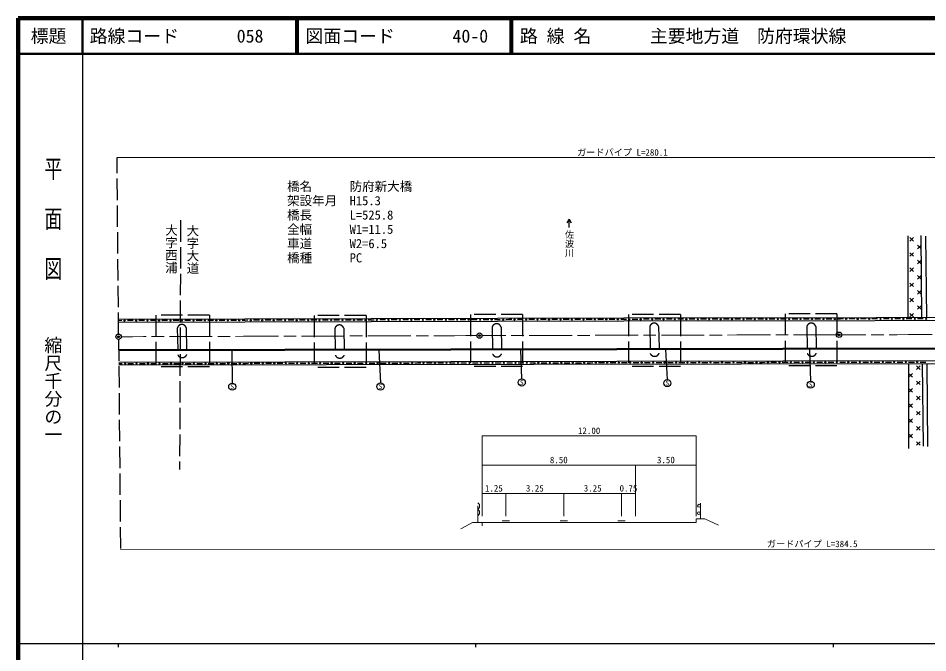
# Model space of a CAD drawing. Units: millimetres, scale not verified. Extents: x 40000 to 680000, y 20000 to 380000.
# Drawn here: x 40000 to 294511, y 202409 to 380000 of the extents above; entities that cross this region are included whole.
import ezdxf
from ezdxf.enums import TextEntityAlignment as Align

# ---------------------------------------------------------------- set-up
doc = ezdxf.new("R2010")
doc.units = ezdxf.units.MM
doc.header["$LTSCALE"] = 1000
doc.header["$PDMODE"] = 32
doc.header["$PDSIZE"] = 500
doc.linetypes.add('CHAIN', pattern=[18.5, 12, -1.5, 3.5, -1.5])
doc.linetypes.add('DASHED', pattern=[7.5, 6, -1.5])
for name, color, linetype, lineweight in [('M-BGD', 7, 'Continuous', 25), ('M-BGD-EXST', 7, 'Continuous', 25), ('M-BMK', 2, 'CHAIN', 13), ('M-BMK-SRVR', 3, 'Continuous', 25), ('M-STR-HTXT', 7, 'Continuous', 13), ('M-STR-STR1', 1, 'Continuous', 25), ('M-TTL', 2, 'Continuous', 140), ('M-TTL-BAND', 7, 'Continuous', 25), ('M-TTL-LINE', 7, 'Continuous', 50)]:
    doc.layers.add(name, color=color, linetype=linetype, lineweight=lineweight)
for name, color, linetype in [('M-BMK-HTXT', 7, 'Continuous'), ('M-OTRS', 6, 'Continuous'), ('M-TTL-TXT', 7, 'Continuous')]:
    doc.layers.add(name, color=color, linetype=linetype)
doc.styles.add('@ＭＳ ゴシック', font='')
doc.styles.add('ＭＳ ゴシック', font='')
doc.styles.get('@ＭＳ ゴシック').set_extended_font_data('@MS Gothic')
doc.styles.get('ＭＳ ゴシック').set_extended_font_data('MS Gothic')

msp = doc.modelspace()

# ---------------------------------------------------------------- linework, layer by layer
at = {"layer": 'M-BGD', "linetype": 'DASHED'}
for p, q in [((68087, 291612), (67657, 340972)), ((85451, 323461), (85143, 253746)), ((93494, 296891), (78494, 296891)), ((78494, 296891), (78494, 282391)), ((93494, 296891), (93494, 282391)), ((122838, 296775), (122838, 282275)), ((137338, 296775), (122838, 296775)), ((137338, 296775), (137338, 282275)), ((166599, 297062), (166599, 282562)), ((181099, 297062), (166599, 297062)), ((181099, 297062), (181099, 282562)), ((210803, 297057), (210803, 282557)), ((225303, 297057), (210803, 297057)), ((225303, 297057), (225303, 282557)), ((254588, 297258), (254588, 282758)), ((269088, 297258), (254588, 297258)), ((269088, 297258), (269088, 282758)), ((84521, 293302), (84659, 285803)), ((87021, 293348), (87159, 285849)), ((128602, 293165), (128740, 285666)), ((131102, 293211), (131240, 285712)), ((172600, 293504), (172738, 286005)), ((175100, 293550), (175238, 286051)), ((216698, 293668), (216836, 286169)), ((219197, 293714), (219335, 286215)), ((260648, 293671), (260786, 286173)), ((263148, 293717), (263286, 286219)), ((68100, 290112), (68612, 231352)), ((181099, 282562), (166599, 282562)), ((225303, 282557), (210803, 282557)), ((269088, 282758), (254588, 282758)), ((93494, 282391), (78494, 282391)), ((137338, 282275), (122838, 282275))]:
    msp.add_line(p, q, dxfattribs=at)
at = {"layer": 'M-BGD'}
for p, q in [((288903, 319130), (288942, 296253)), ((290485, 318620), (289485, 317620)), ((289485, 318620), (290485, 317620)), ((292530, 319172), (292761, 296257)), ((293879, 318961), (294108, 296259)), ((292607, 316499), (291607, 315499)), ((291607, 316499), (292607, 315499)), ((290485, 314378), (289485, 313378)), ((289485, 314378), (290485, 313378)), ((292607, 312256), (291607, 311256)), ((291607, 312256), (292607, 311256)), ((290485, 310135), (289485, 309135)), ((289485, 310135), (290485, 309135)), ((292607, 308014), (291607, 307014)), ((291607, 308014), (292607, 307014)), ((290485, 305892), (289485, 304892)), ((289485, 305892), (290485, 304892)), ((292607, 303771), (291607, 302771)), ((291607, 303771), (292607, 302771)), ((290485, 301650), (289485, 300650)), ((289485, 301650), (290485, 300650)), ((292607, 299528), (291607, 298528)), ((291607, 299528), (292607, 298528)), ((68965, 295357), (68054, 295355)), ((71372, 295364), (70570, 295362)), ((72174, 295366), (71372, 295364)), ((74581, 295372), (73779, 295370)), ((75384, 295374), (74581, 295372)), ((77791, 295380), (76989, 295378)), ((78593, 295382), (77791, 295380)), ((81000, 295388), (80198, 295386)), ((81803, 295391), (81000, 295388)), ((84210, 295397), (83408, 295395)), ((85012, 295399), (84210, 295397)), ((87419, 295405), (86617, 295403)), ((88222, 295407), (87419, 295405)), ((90629, 295413), (89827, 295411)), ((91431, 295415), (90629, 295413)), ((93838, 295422), (93036, 295420)), ((94641, 295424), (93838, 295422)), ((97048, 295430), (96246, 295428)), ((97850, 295432), (97048, 295430)), ((100257, 295438), (99455, 295436)), ((101060, 295440), (100257, 295438)), ((103467, 295447), (102665, 295445)), ((104269, 295449), (103467, 295447)), ((106676, 295455), (105874, 295453)), ((107479, 295457), (106676, 295455)), ((109886, 295463), (109084, 295461)), ((110688, 295465), (109886, 295463)), ((113095, 295471), (112293, 295469)), ((113898, 295474), (113095, 295471)), ((116305, 295480), (115503, 295478)), ((117107, 295482), (116305, 295480)), ((119514, 295488), (118712, 295486)), ((120317, 295490), (119514, 295488)), ((122724, 295496), (121922, 295494)), ((123526, 295498), (122724, 295496)), ((125933, 295505), (125131, 295503)), ((126736, 295507), (125933, 295505)), ((129143, 295513), (128341, 295511)), ((129945, 295515), (129143, 295513)), ((132352, 295521), (131550, 295519)), ((133155, 295523), (132352, 295521)), ((135562, 295530), (134760, 295527)), ((136364, 295532), (135562, 295530)), ((138771, 295538), (137969, 295536)), ((139574, 295540), (138771, 295538)), ((141981, 295546), (141179, 295544)), ((142783, 295548), (141981, 295546)), ((145190, 295554), (144388, 295552)), ((145993, 295557), (145190, 295554)), ((148400, 295563), (147598, 295561)), ((149202, 295565), (148400, 295563)), ((151609, 295571), (150807, 295569)), ((152412, 295573), (151609, 295571)), ((154819, 295579), (154017, 295577)), ((155621, 295581), (154819, 295579)), ((158028, 295588), (157226, 295586)), ((158831, 295590), (158028, 295588)), ((161238, 295596), (160436, 295594)), ((162040, 295598), (161238, 295596)), ((164447, 295604), (163645, 295602)), ((165250, 295606), (164447, 295604)), ((167657, 295613), (166855, 295610)), ((168459, 295615), (167657, 295613)), ((170866, 295621), (170064, 295619)), ((171669, 295623), (170866, 295621)), ((174076, 295629), (173274, 295627)), ((174878, 295631), (174076, 295629)), ((177285, 295637), (176483, 295635)), ((178088, 295639), (177285, 295637)), ((180495, 295646), (179693, 295644)), ((181297, 295648), (180495, 295646)), ((183704, 295654), (182902, 295652)), ((184507, 295656), (183704, 295654)), ((186914, 295662), (186112, 295660)), ((187716, 295664), (186914, 295662)), ((190123, 295671), (189321, 295669)), ((190926, 295673), (190123, 295671)), ((193333, 295679), (192530, 295677)), ((194135, 295681), (193333, 295679)), ((196542, 295687), (195740, 295685)), ((197345, 295689), (196542, 295687)), ((199752, 295695), (198949, 295693)), ((200554, 295698), (199752, 295695)), ((202961, 295704), (202159, 295702)), ((203764, 295706), (202961, 295704)), ((206171, 295712), (205368, 295710)), ((206973, 295714), (206171, 295712)), ((209380, 295720), (208578, 295718)), ((210179, 295722), (209380, 295720)), ((212576, 295726), (211777, 295724)), ((213375, 295727), (212576, 295726)), ((215771, 295731), (214972, 295730)), ((216570, 295732), (215771, 295731)), ((218966, 295736), (218168, 295735)), ((219765, 295738), (218966, 295736)), ((222162, 295742), (221363, 295740)), ((222961, 295743), (222162, 295742)), ((225357, 295747), (224558, 295746)), ((226156, 295748), (225357, 295747)), ((228552, 295752), (227754, 295751)), ((229351, 295754), (228552, 295752)), ((231748, 295757), (230949, 295756)), ((232547, 295759), (231748, 295757)), ((234943, 295763), (234144, 295761)), ((235742, 295764), (234943, 295763)), ((238138, 295768), (237340, 295767)), ((238937, 295769), (238138, 295768)), ((241334, 295773), (240535, 295772)), ((242133, 295775), (241334, 295773)), ((244529, 295779), (243730, 295777)), ((245328, 295780), (244529, 295779)), ((247724, 295784), (246926, 295783)), ((248523, 295785), (247724, 295784)), ((250920, 295789), (250121, 295788)), ((251719, 295791), (250920, 295789)), ((254115, 295795), (253316, 295793)), ((254914, 295796), (254115, 295795)), ((257310, 295800), (256512, 295799)), ((258109, 295801), (257310, 295800)), ((260506, 295805), (259707, 295804)), ((261305, 295807), (260506, 295805)), ((263701, 295810), (262902, 295809)), ((264500, 295812), (263701, 295810)), ((266896, 295816), (266097, 295814)), ((267695, 295817), (266896, 295816)), ((270092, 295821), (269293, 295820)), ((270890, 295822), (270092, 295821)), ((273287, 295826), (272488, 295825)), ((274086, 295828), (273287, 295826)), ((276482, 295832), (275683, 295830)), ((277281, 295833), (276482, 295832)), ((279678, 295837), (278879, 295836)), ((280476, 295838), (279678, 295837)), ((282873, 295842), (282074, 295841)), ((283672, 295844), (282873, 295842)), ((286068, 295848), (285269, 295846)), ((286867, 295849), (286068, 295848)), ((289264, 295853), (288465, 295852)), ((290062, 295854), (289264, 295853)), ((290485, 297407), (289485, 296407)), ((289485, 297407), (290485, 296407)), ((292459, 295858), (291660, 295857)), ((293258, 295860), (292459, 295858)), ((68125, 287272), (350131, 287853)), ((68127, 286972), (350131, 287553)), ((68155, 283778), (350176, 284306)), ((68159, 283347), (69096, 283349)), ((70702, 283352), (71505, 283353)), ((71505, 283353), (72308, 283355)), ((73914, 283358), (74717, 283360)), ((74717, 283360), (75520, 283361)), ((77126, 283364), (77929, 283366)), ((77929, 283366), (78732, 283367)), ((80338, 283370), (81142, 283372)), ((81142, 283372), (81945, 283373)), ((83551, 283377), (84354, 283378)), ((84354, 283378), (85157, 283380)), ((86763, 283383), (87566, 283384)), ((87566, 283384), (88369, 283386)), ((89975, 283389), (90778, 283391)), ((90778, 283391), (91581, 283392)), ((93188, 283395), (93991, 283397)), ((93991, 283397), (94794, 283398)), ((96400, 283401), (97203, 283403)), ((97203, 283403), (98006, 283405)), ((99612, 283408), (100415, 283409)), ((100415, 283409), (101218, 283411)), ((102824, 283414), (103628, 283415)), ((103628, 283415), (104431, 283417)), ((106037, 283420), (106840, 283422)), ((106840, 283422), (107643, 283423)), ((109249, 283426), (110052, 283428)), ((110052, 283428), (110855, 283429)), ((112461, 283432), (113264, 283434)), ((113264, 283434), (114067, 283436)), ((115674, 283439), (116477, 283440)), ((116477, 283440), (117280, 283442)), ((118886, 283445), (119689, 283446)), ((119689, 283446), (120492, 283448)), ((122098, 283451), (122901, 283453)), ((122901, 283453), (123704, 283454)), ((125310, 283457), (126113, 283459)), ((126113, 283459), (126917, 283460)), ((128523, 283464), (129326, 283465)), ((129326, 283465), (130129, 283467)), ((131735, 283470), (132538, 283471)), ((132538, 283471), (133341, 283473)), ((134947, 283476), (135750, 283477)), ((135750, 283477), (136553, 283479)), ((138160, 283482), (138963, 283484)), ((138963, 283484), (139766, 283485)), ((141372, 283488), (142175, 283490)), ((142175, 283490), (142978, 283491)), ((144584, 283495), (145387, 283496)), ((145387, 283496), (146190, 283498)), ((147796, 283501), (148599, 283502)), ((148599, 283502), (149402, 283504)), ((151009, 283507), (151812, 283509)), ((151812, 283509), (152615, 283510)), ((154221, 283513), (155024, 283515)), ((155024, 283515), (155827, 283516)), ((157433, 283519), (158236, 283521)), ((158236, 283521), (159039, 283522)), ((160645, 283526), (161449, 283527)), ((161449, 283527), (162252, 283529)), ((163858, 283532), (164661, 283533)), ((164661, 283533), (165464, 283535)), ((167070, 283538), (167873, 283540)), ((167873, 283540), (168676, 283541)), ((170282, 283544), (171085, 283546)), ((171085, 283546), (171888, 283547)), ((173495, 283550), (174298, 283552)), ((174298, 283552), (175101, 283554)), ((176707, 283557), (177510, 283558)), ((177510, 283558), (178313, 283560)), ((179919, 283563), (180722, 283564)), ((180722, 283564), (181525, 283566)), ((183131, 283569), (183934, 283571)), ((183934, 283571), (184738, 283572)), ((186344, 283575), (187147, 283577)), ((187147, 283577), (187950, 283578)), ((189556, 283581), (190359, 283583)), ((190359, 283583), (191162, 283585)), ((192768, 283588), (193571, 283589)), ((193571, 283589), (194374, 283591)), ((195981, 283594), (196784, 283595)), ((196784, 283595), (197587, 283597)), ((199193, 283600), (199996, 283602)), ((199996, 283602), (200799, 283603)), ((202405, 283606), (203208, 283608)), ((203208, 283608), (204011, 283609)), ((205617, 283613), (206420, 283614)), ((206420, 283614), (207223, 283616)), ((208830, 283619), (209633, 283620)), ((209633, 283620), (210436, 283622)), ((212042, 283625), (212845, 283626)), ((212845, 283626), (213648, 283628)), ((215254, 283631), (216057, 283633)), ((216057, 283633), (216860, 283634)), ((218466, 283637), (219270, 283639)), ((219270, 283639), (220073, 283640)), ((221679, 283644), (222482, 283645)), ((222482, 283645), (223285, 283647)), ((224891, 283650), (225694, 283651)), ((225694, 283651), (226497, 283653)), ((228103, 283656), (228906, 283658)), ((228906, 283658), (229709, 283659)), ((231316, 283662), (232119, 283664)), ((232119, 283664), (232922, 283665)), ((234528, 283668), (235331, 283670)), ((235331, 283670), (236134, 283671)), ((237740, 283675), (238543, 283676)), ((238543, 283676), (239346, 283678)), ((240952, 283681), (241755, 283682)), ((241755, 283682), (242559, 283684)), ((244165, 283687), (244968, 283689)), ((244968, 283689), (245771, 283690)), ((247377, 283693), (248180, 283695)), ((248180, 283695), (248983, 283696)), ((250589, 283699), (251392, 283701)), ((251392, 283701), (252195, 283703)), ((253802, 283706), (254605, 283707)), ((254605, 283707), (255408, 283709)), ((257014, 283712), (257817, 283713)), ((257817, 283713), (258620, 283715)), ((260226, 283718), (261029, 283720)), ((261029, 283720), (261832, 283721)), ((263438, 283724), (264241, 283726)), ((264241, 283726), (265044, 283727)), ((266651, 283730), (267454, 283732)), ((267454, 283732), (268257, 283734)), ((269863, 283737), (270666, 283738)), ((270666, 283738), (271469, 283740)), ((273075, 283743), (273878, 283744)), ((273878, 283744), (274681, 283746)), ((276287, 283749), (277091, 283751)), ((277091, 283751), (277894, 283752)), ((279500, 283755), (280303, 283757)), ((280303, 283757), (281106, 283758)), ((282712, 283762), (283515, 283763)), ((283515, 283763), (284318, 283765)), ((285924, 283768), (286727, 283769)), ((286727, 283769), (287530, 283771)), ((289131, 283392), (289089, 259588)), ((289137, 283774), (289940, 283775)), ((289940, 283775), (290743, 283777)), ((292390, 282698), (291390, 281698)), ((291390, 282698), (292390, 281698)), ((292349, 283780), (293152, 283782)), ((292922, 283399), (293236, 260248)), ((293152, 283782), (293955, 283783)), ((294277, 283401), (294445, 260108)), ((290268, 280577), (289414, 279723)), ((289416, 280430), (290268, 279577)), ((292390, 278456), (291390, 277456)), ((291390, 278456), (292390, 277456)), ((290268, 276334), (289407, 275473)), ((289408, 276195), (290268, 275334)), ((292390, 274213), (291390, 273213)), ((291390, 274213), (292390, 273213)), ((290268, 272092), (289399, 271223)), ((289400, 271960), (290268, 271092)), ((292390, 269971), (291390, 268971)), ((291390, 269971), (292390, 268971)), ((290268, 267849), (289391, 266972)), ((289393, 267725), (290268, 266849)), ((292390, 265728), (291390, 264728)), ((291390, 265728), (292390, 264728)), ((290268, 263607), (289384, 262722)), ((289385, 263490), (290268, 262607)), ((292390, 261485), (291390, 260485)), ((291390, 261485), (292390, 260485))]:
    msp.add_line(p, q, dxfattribs=at)
msp.add_lwpolyline([(68058, 294963), (209431, 295354), (350032, 295529)], dxfattribs=at)
for centre in [(69767, 295359), (72977, 295368), (76186, 295376), (79396, 295384), (82605, 295393), (85815, 295401), (89024, 295409), (92234, 295418), (95443, 295426), (98653, 295434), (101862, 295442), (105072, 295451), (108281, 295459), (111491, 295467), (114700, 295476), (117910, 295484), (121119, 295492), (124329, 295501), (127538, 295509), (130748, 295517), (133957, 295525), (137167, 295534), (140376, 295542), (143586, 295550), (146795, 295559), (150005, 295567), (153214, 295575), (156424, 295583), (159633, 295592), (162843, 295600), (166052, 295608), (169262, 295617), (172471, 295625), (175681, 295633), (178890, 295642), (182100, 295650), (185309, 295658), (188519, 295666), (191728, 295675), (194938, 295683), (198147, 295691), (201357, 295700), (204566, 295708), (207776, 295716), (210978, 295723), (214173, 295728), (217369, 295734), (220564, 295739), (223759, 295744), (226955, 295750), (230150, 295755), (233345, 295760), (236541, 295765), (239736, 295771), (242931, 295776), (246127, 295781), (249322, 295787), (252517, 295792), (255713, 295797), (258908, 295803), (262103, 295808), (265299, 295813), (268494, 295818), (271689, 295824), (274885, 295829), (278080, 295834), (281275, 295840), (284471, 295845), (287666, 295850), (290861, 295856), (294057, 295861), (69899, 283350), (73111, 283356), (76323, 283363), (79535, 283369), (82748, 283375), (85960, 283381), (89172, 283387), (92385, 283394), (95597, 283400), (98809, 283406), (102021, 283412), (105234, 283418), (108446, 283425), (111658, 283431), (114870, 283437), (118083, 283443), (121295, 283450), (124507, 283456), (127720, 283462), (130932, 283468), (134144, 283474), (137356, 283481), (140569, 283487), (143781, 283493), (146993, 283499), (150206, 283505), (153418, 283512), (156630, 283518), (159842, 283524), (163055, 283530), (166267, 283536), (169479, 283543), (172691, 283549), (175904, 283555), (179116, 283561), (182328, 283567), (185541, 283574), (188753, 283580), (191965, 283586), (195177, 283592), (198390, 283599), (201602, 283605), (204814, 283611), (208027, 283617), (211239, 283623), (214451, 283630), (217663, 283636), (220876, 283642), (224088, 283648), (227300, 283654), (230512, 283661), (233725, 283667), (236937, 283673), (240149, 283679), (243362, 283685), (246574, 283692), (249786, 283698), (252998, 283704), (256211, 283710), (259423, 283716), (262635, 283723), (265848, 283729), (269060, 283735), (272272, 283741), (275484, 283748), (278697, 283754), (281909, 283760), (285121, 283766), (288334, 283772), (291546, 283779)]:
    msp.add_circle(centre, 150, dxfattribs=at)
at = {"layer": 'M-BGD', "linetype": 'DASHED'}
for centre, radius, start, end in [((85777, 293002), 1291, 15.52202, 166.58679), ((129858, 292866), 1291, 15.52202, 166.58679), ((173856, 293205), 1291, 15.52202, 166.58679), ((217953, 293369), 1291, 15.52202, 166.58679), ((261904, 293372), 1291, 15.52202, 166.58679), ((85899, 286378), 1366, 204.88926, 337.21954), ((129980, 286241), 1366, 204.88926, 337.21954), ((173978, 286581), 1366, 204.88926, 337.21954), ((218075, 286745), 1366, 204.88926, 337.21954), ((262026, 286748), 1366, 204.88926, 337.21954)]:
    msp.add_arc(centre, radius, start, end, dxfattribs=at)
at = {"layer": 'M-BGD-EXST'}
for p, q in [((194130, 323777), (193553, 322777)), ((194130, 321413), (194130, 323777)), ((194130, 323777), (194707, 322777)), ((99796, 287037), (99889, 277881)), ((140924, 287122), (141328, 277914)), ((180577, 287203), (180858, 279059)), ((221142, 287287), (221573, 278890)), ((261366, 287370), (261712, 278453))]:
    msp.add_line(p, q, dxfattribs=at)
for centre in [(99900, 276882), (141372, 276915), (180892, 278060), (221624, 277891), (261750, 277454)]:
    msp.add_circle(centre, 1000, dxfattribs=at)
at = {"layer": 'M-BMK'}
for start, end in [(90.15475, 90.1959), (90.11312, 90.15412), (90.07145, 90.1125)]:
    msp.add_arc((542426, -138222110), 138513784, start, end, dxfattribs=at)
at = {"layer": 'M-BMK-SRVR'}
for centre in [(68094, 290862), (169077, 291171), (269699, 291406)]:
    msp.add_circle(centre, 750, dxfattribs=at)
for p in [(68094, 290862), (169077, 291171), (269699, 291406)]:
    msp.add_point(p, dxfattribs=at)
at = {"layer": 'M-OTRS'}
msp.add_point((68094, 290862), dxfattribs=at)
at = {"layer": 'M-STR-HTXT'}
for p, q in [((538760, 340972), (67657, 340972)), ((169780, 240613), (169780, 263104)), ((229728, 263104), (169780, 263104)), ((229728, 263104), (229728, 240613)), ((169780, 254916), (229728, 254916)), ((212734, 254916), (212734, 240613)), ((169780, 246988), (212734, 246988)), ((176428, 246988), (176428, 240613)), ((192687, 246988), (192687, 240613)), ((208795, 246988), (208795, 240613)), ((168562, 244378), (169062, 243878)), ((168562, 243582), (168562, 238836)), ((169062, 243078), (168562, 242578)), ((168562, 242578), (169062, 242078)), ((169062, 243878), (169062, 243078)), ((169062, 242078), (169062, 241278)), ((230906, 244239), (230906, 239896)), ((169062, 241278), (168562, 240778)), ((175428, 239300), (177428, 239300)), ((191687, 239300), (193687, 239300)), ((207795, 239300), (209795, 239300)), ((229728, 239896), (232167, 239896)), ((229728, 239896), (229728, 238836)), ((235955, 238146), (232167, 239896)), ((163894, 237142), (167098, 238836)), ((167098, 238836), (229728, 238836)), ((169780, 237924), (169780, 238836)), ((68612, 231352), (571148, 231538))]:
    msp.add_line(p, q, dxfattribs=at)
for centre in [(230470, 241505), (230503, 243559)]:
    msp.add_circle(centre, 400, dxfattribs=at)
at = {"layer": 'M-STR-STR1'}
msp.add_line((68162, 282978), (350786, 283507), dxfattribs=at)
msp.add_lwpolyline([(68051, 295763), (209427, 296154), (350622, 296329)], dxfattribs=at)
at = {"layer": 'M-TTL'}
for p, q in [((40000, 380000), (40000, 20000)), ((680000, 380000), (40000, 380000))]:
    msp.add_line(p, q, dxfattribs=at)
at = {"layer": 'M-TTL-BAND'}
for p, q in [((58000, 370000), (58000, 20000)), ((40000, 205000), (579000, 205000)), ((68000, 205000), (68000, 204000)), ((168000, 205000), (168000, 204000)), ((268000, 205000), (268000, 204000))]:
    msp.add_line(p, q, dxfattribs=at)
at = {"layer": 'M-TTL-LINE'}
for p, q in [((58000, 380000), (58000, 370000)), ((117750, 380000), (117750, 370000)), ((118250, 380000), (118250, 370000)), ((177750, 380000), (177750, 370000)), ((178250, 380000), (178250, 370000)), ((40000, 370000), (680000, 370000))]:
    msp.add_line(p, q, dxfattribs=at)

# ---------------------------------------------------------------- texts
at = {"layer": 'M-BGD-EXST', "style": 'ＭＳ ゴシック'}
for p in [(99900, 276882), (141372, 276915), (180892, 278060), (221624, 277891), (261750, 277454)]:
    msp.add_text('S', height=1320, dxfattribs=at).set_placement(p, align=Align.MIDDLE_CENTER)
at = {"layer": 'M-BMK-HTXT', "style": '@ＭＳ ゴシック'}
for s, p in [('大字西浦', (80779, 315476)), ('大字大道', (86786, 315305))]:
    msp.add_text(s, height=2566, rotation=270, dxfattribs=at).set_placement(p, align=Align.BOTTOM_CENTER)
msp.add_text('佐波川', height=1833, rotation=270, dxfattribs=at).set_placement((194199, 316892), align=Align.MIDDLE_CENTER)
at = {"layer": 'M-STR-HTXT'}
for s, style, p in [('ガードパイプ L=280.1', 'ＭＳ ゴシック', (209050, 340972)), ('12.00', '@ＭＳ ゴシック', (199754, 263104)), ('8.50', '@ＭＳ ゴシック', (191257, 254916)), ('3.50', '@ＭＳ ゴシック', (221231, 254916)), ('1.25', '@ＭＳ ゴシック', (173104, 246988)), ('3.25', '@ＭＳ ゴシック', (184558, 246988)), ('3.25', '@ＭＳ ゴシック', (200741, 246988)), ('0.75', '@ＭＳ ゴシック', (210764, 246988))]:
    msp.add_text(s, height=1833, dxfattribs=dict(at, style=style)).set_placement(p, align=Align.BOTTOM_CENTER)
at = {"layer": 'M-STR-HTXT', "style": 'ＭＳ ゴシック'}
for s, p in [('橋名\u3000\u3000\u3000防府新大橋', (115244, 334215)), ('架設年月\u3000H15.3', (115244, 330215)), ('橋長\u3000\u3000\u3000L=525.8', (115244, 326215)), ('全幅\u3000\u3000\u3000W1=11.5', (115244, 322215)), ('車道\u3000\u3000\u3000W2=6.5', (115244, 318215)), ('橋種\u3000\u3000\u3000PC', (115244, 314215))]:
    msp.add_text(s, height=2566, dxfattribs=at).set_placement(p, align=Align.TOP_LEFT)
msp.add_text('ガードパイプ L=384.5', height=1833, rotation=0.021, dxfattribs=at).set_placement((262157, 231423), align=Align.BOTTOM_CENTER)
at = {"layer": 'M-TTL-BAND', "style": '@ＭＳ ゴシック', "width": 1.4}
msp.add_text('平  面  図', height=3666, rotation=270, dxfattribs=at).set_placement((49777, 306475), align=Align.MIDDLE_RIGHT)
at = {"layer": 'M-TTL-BAND', "style": '@ＭＳ ゴシック'}
msp.add_text('縮尺千分の一', height=3666, rotation=270, dxfattribs=at).set_placement((49777, 261030), align=Align.MIDDLE_RIGHT)
at = {"layer": 'M-TTL-TXT', "style": 'ＭＳ ゴシック'}
msp.add_text('標題', height=3666, dxfattribs=at).set_placement((48500, 375000), align=Align.MIDDLE_CENTER)
for s, p in [('路線コード', (60000, 375000)), ('058', (101142, 375000)), ('図面コード', (120380, 375000)), ('40-0', (161521, 375000)), ('路 線 名', (180380, 375000)), ('主要地方道\u3000防府環状線', (216734, 375000))]:
    msp.add_text(s, height=3666, dxfattribs=at).set_placement(p, align=Align.MIDDLE_LEFT)

doc.saveas('drawing.dxf')
